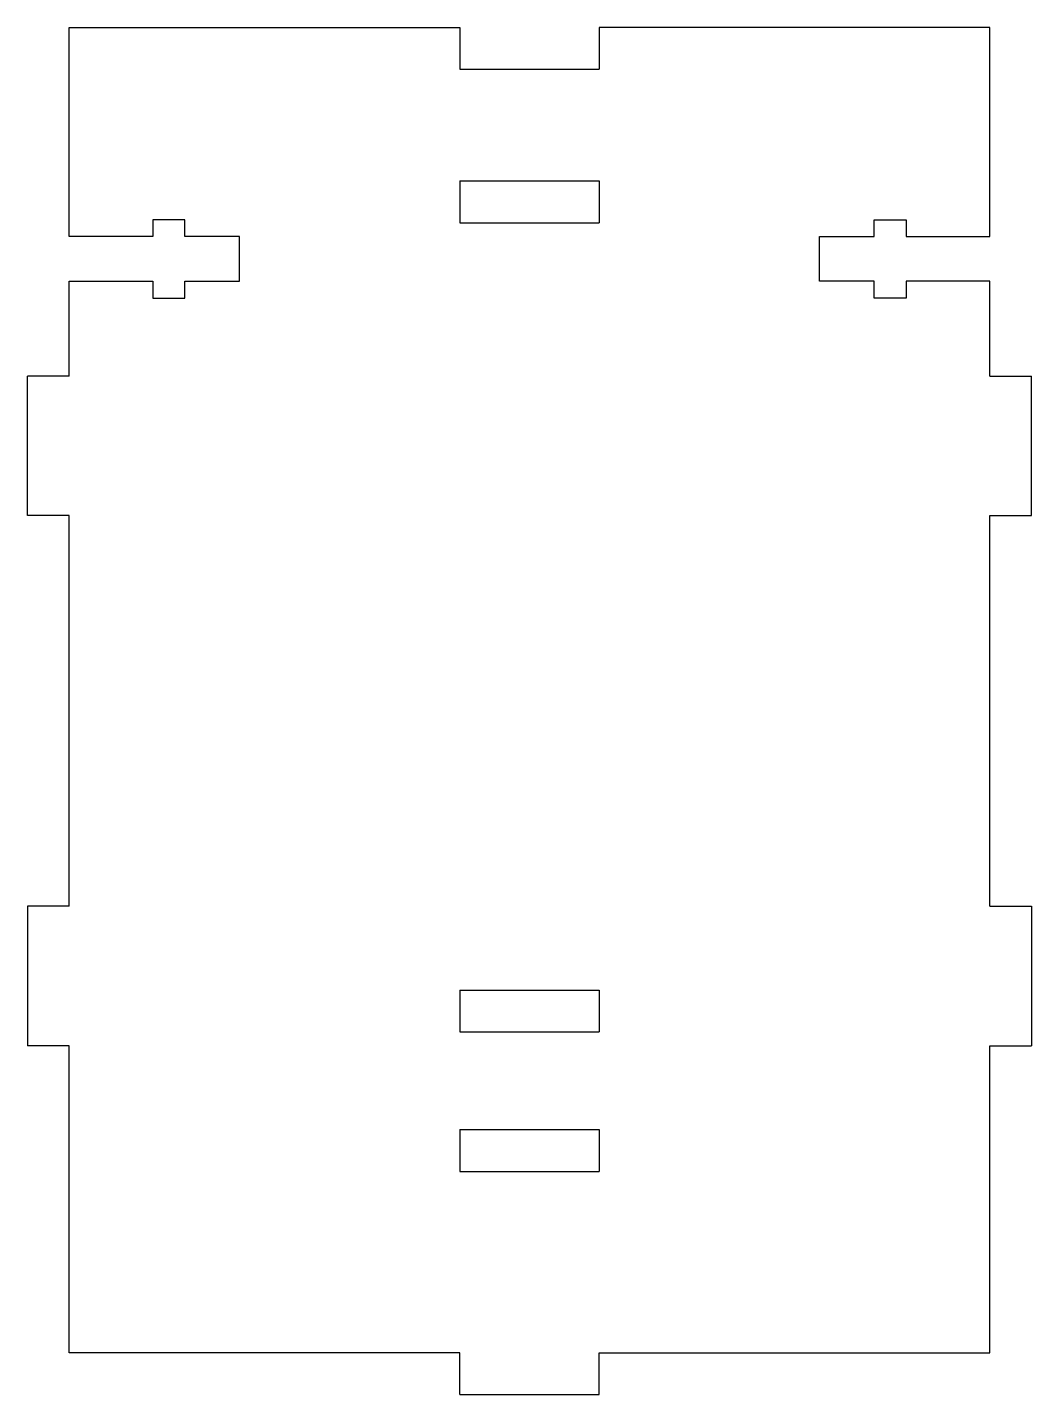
# Model space of a CAD drawing. Extents: x 6.2 to 78.2, y -9.2 to 88.8.
import ezdxf

# ---------------------------------------------------------------- set-up
doc = ezdxf.new("R2010")
doc.units = 0
doc.header["$MEASUREMENT"] = 0
doc.layers.add('VISIBLE', color=7, linetype='CONTINUOUS')

msp = doc.modelspace()

# ---------------------------------------------------------------- linework, layer by layer
at = {"layer": 'VISIBLE'}
for p, q in [((9.241, 88.828), (37.241, 88.828)), ((9.241, 73.828), (9.241, 88.828)), ((37.241, 88.828), (37.241, 85.828)), ((75.241, 88.828), (47.241, 88.828)), ((47.241, 88.828), (47.241, 85.828)), ((75.241, 73.828), (75.241, 88.828)), ((37.241, 85.828), (47.241, 85.828)), ((37.241, 77.828), (37.241, 74.828)), ((37.241, 77.828), (47.241, 77.828)), ((47.241, 77.828), (47.241, 74.828)), ((15.241, 75.028), (15.241, 73.828)), ((17.541, 75.028), (15.241, 75.028)), ((17.541, 73.828), (17.541, 75.028)), ((37.241, 74.828), (47.241, 74.828)), ((66.941, 73.828), (66.941, 75.028)), ((66.941, 75.028), (69.241, 75.028)), ((69.241, 75.028), (69.241, 73.828)), ((15.241, 73.828), (9.241, 73.828)), ((21.441, 73.828), (17.541, 73.828)), ((21.441, 70.628), (21.441, 73.828)), ((63.041, 70.628), (63.041, 73.828)), ((63.041, 73.828), (66.941, 73.828)), ((69.241, 73.828), (75.241, 73.828)), ((9.241, 70.628), (15.241, 70.628)), ((9.241, 63.828), (9.241, 70.628)), ((15.241, 70.628), (15.241, 69.428)), ((17.541, 70.628), (21.441, 70.628)), ((17.541, 69.428), (17.541, 70.628)), ((66.941, 70.628), (63.041, 70.628)), ((66.941, 69.428), (66.941, 70.628)), ((75.241, 70.628), (69.241, 70.628)), ((69.241, 70.628), (69.241, 69.428)), ((75.241, 63.828), (75.241, 70.628)), ((15.241, 69.428), (17.541, 69.428)), ((69.241, 69.428), (66.941, 69.428)), ((9.241, 63.828), (6.241, 63.828)), ((6.241, 53.828), (6.241, 63.828)), ((75.241, 63.828), (78.241, 63.828)), ((78.241, 53.828), (78.241, 63.828)), ((9.241, 53.828), (6.241, 53.828)), ((9.241, 25.828), (9.241, 53.828)), ((75.241, 25.828), (75.241, 53.828)), ((75.241, 53.828), (78.241, 53.828)), ((9.241, 25.828), (6.241, 25.828)), ((6.241, 25.828), (6.241, 15.828)), ((75.241, 25.828), (78.241, 25.828)), ((78.241, 25.828), (78.241, 15.828)), ((37.241, 19.828), (37.241, 16.828)), ((37.241, 19.828), (47.241, 19.828)), ((47.241, 19.828), (47.241, 16.828)), ((37.241, 16.828), (47.241, 16.828)), ((9.241, 15.828), (6.241, 15.828)), ((9.241, -6.172), (9.241, 15.828)), ((75.241, -6.172), (75.241, 15.828)), ((75.241, 15.828), (78.241, 15.828)), ((37.241, 9.828), (37.241, 6.828)), ((37.241, 9.828), (47.241, 9.828)), ((47.241, 9.828), (47.241, 6.828)), ((37.241, 6.828), (47.241, 6.828)), ((37.241, -6.172), (9.241, -6.172)), ((37.241, -9.172), (37.241, -6.172)), ((47.241, -9.172), (47.241, -6.172)), ((47.241, -6.172), (75.241, -6.172)), ((37.241, -9.172), (47.241, -9.172))]:
    msp.add_line(p, q, dxfattribs=at)

doc.saveas('drawing.dxf')
